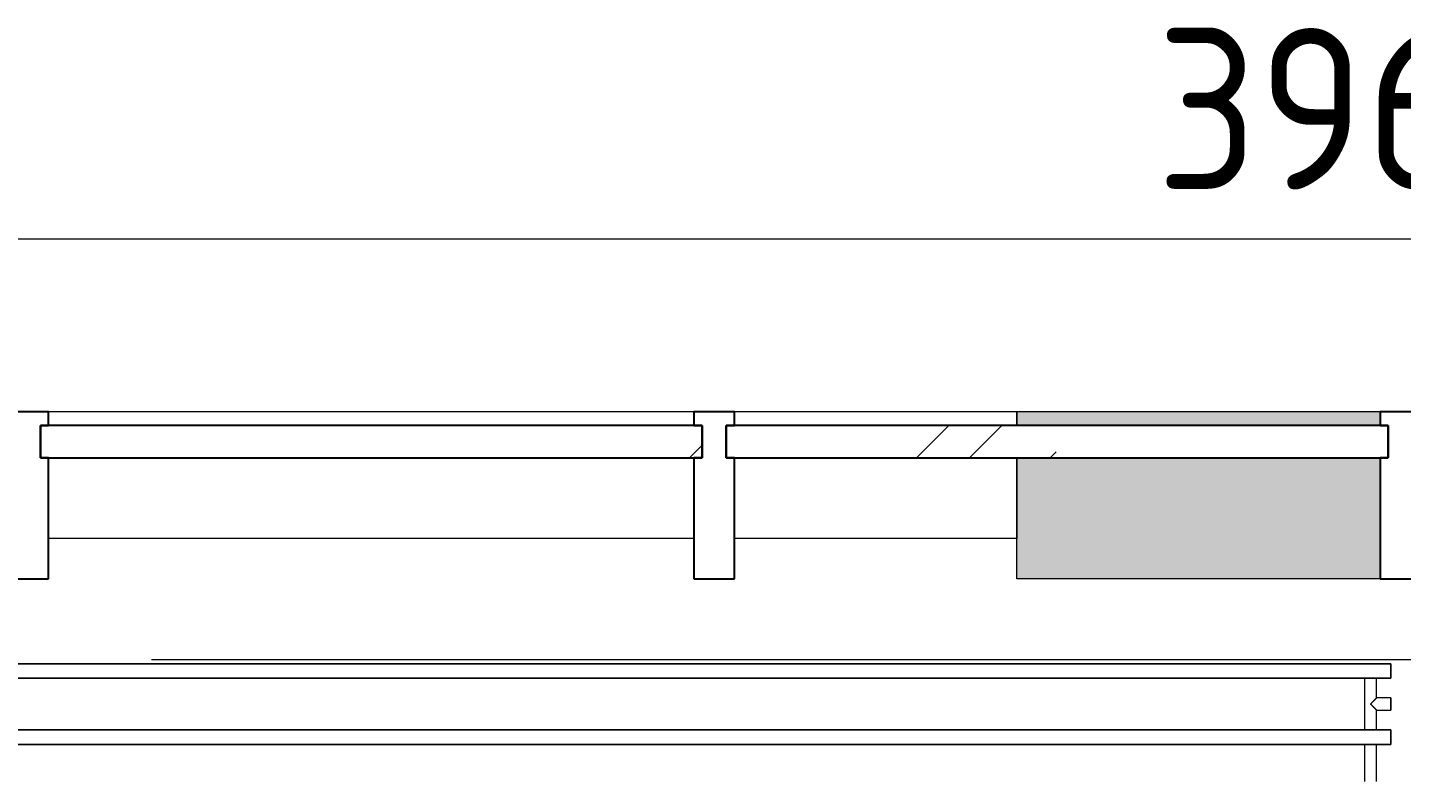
# Model space of a CAD drawing. Header units: millimetres. Extents: x -3724 to 231642, y -8553 to 29017.
# Drawn here: x 10059 to 11762, y 26849 to 27783 of the extents above; entities that cross this region are included whole.
import ezdxf

# ---------------------------------------------------------------- set-up
doc = ezdxf.new("R2010")
doc.units = ezdxf.units.MM
doc.linetypes.add('Осевая', pattern=[3175, 635, -476.25, 1587.5, -476.25])
for name, color, linetype, lineweight in [('A-ANNO-DIMS', 7, 'Continuous', 9), ('A-ANNO-DIMS-100', 7, 'Continuous', 9), ('A-GLAZ-CURT', 7, 'Continuous', 9), ('A-GLAZ-CURT-1', 7, 'Continuous', 25), ('A-GLAZ-CWMG', 7, 'Continuous', 9), ('A-GLAZ-CWMG-1', 7, 'Continuous', 25), ('Оси-2', 7, 'Осевая', 9)]:
    doc.layers.add(name, color=color, linetype=linetype, lineweight=lineweight)
doc.layers.add('M-EQPM-1', color=7, linetype='Continuous', lineweight=9, true_color=0xb2b2b2)
doc.styles.add('ISOCPEUR_1', font='isocpeur.ttf', dxfattribs={"width": 0.9, "height": 200})
doc.dimstyles.new('ISO-2_0_0_9К_Средний_округл2', dxfattribs={"dimscale": 304.8, "dimtxt": 199.196235, "dimasz": 0.492126, "dimexe": 0.393701, "dimexo": 0, "dimgap": 0, "dimtad": 1, "dimdec": 0, "dimrnd": 10, "dimzin": 0, "dimdsep": 46, "dimtxsty": 'ISOCPEUR_1', "dimblk1": 'OBLIQUE', "dimblk2": 'OBLIQUE', "dimsah": 1, "dimcen": 0.09, "dimdle": 0.393701, "dimazin": 0, "dimtfac": 1, "dimtdec": 4, "dimtix": 1, "dimtmove": 0, "dimatfit": 3, "dimfxl": 1, "dimtvp": 1, "dimtolj": 1, "dimtzin": 0, "dimarcsym": 2})

# ---------------------------------------------------------------- blocks, each defined once
blk = doc.blocks.new('Системная панель - Стекло - 40мм-V12-План расстановки мебели и оборудования 1 этажа в осях 1-12')
at = {"layer": 'A-GLAZ-CURT'}
h = blk.add_hatch(dxfattribs=at)
h.set_pattern_fill('FP_23', color=256, style=0, pattern_type=2)
h.set_pattern_definition([(45, (-10585, -27190), (-282.8427, 282.8427), [200, -600]), (45, (-10785, -27290), (-282.8427, 282.8427), [600, -200]), (45, (-10385, -27390), (-282.8427, 282.8427), [200, -600])])
h.paths.add_polyline_path([(-400, -40), (410, -40), (410, 0), (-410, 0), (-410, -40)])
at = {"layer": 'A-GLAZ-CURT-1'}
for p, q in [((410, 0), (-410, 0)), ((-410, 0), (-410, -40)), ((410, -40), (410, 0)), ((-410, -40), (410, -40))]:
    blk.add_line(p, q, dxfattribs=at)
blk = doc.blocks.new('Системная панель - Стекло - 40мм-22856068-План расстановки мебели и оборудования 1 этажа в осях 1-12')
at = {"layer": 'A-GLAZ-CURT'}
h = blk.add_hatch(dxfattribs=at)
h.set_pattern_fill('FP_24', color=256, style=0, pattern_type=2)
h.set_pattern_definition([(45, (-11435.13, -27190), (-282.8427, 282.8427), [200, -600]), (45, (-11635.13, -27290), (-282.8427, 282.8427), [600, -200]), (45, (-11235.13, -27390), (-282.8427, 282.8427), [200, -600])])
h.paths.add_polyline_path([(103.9, -40), (410.1, -40), (410.1, 0), (-410.1, 0), (-410.1, -40), (-50.1, -40)])
at = {"layer": 'A-GLAZ-CURT-1'}
for p, q in [((410.1, 0), (-410.1, 0)), ((-410.1, 0), (-410.1, -40)), ((410.1, -40), (410.1, 0)), ((-410.1, -40), (410.1, -40))]:
    blk.add_line(p, q, dxfattribs=at)
blk = doc.blocks.new('Прямоугольный импост - Импост структурный с накладкой - 160мм-20149069-План расстановки мебели и оборудования 1 этажа в осях 1-12')
at = {"layer": 'A-GLAZ-CWMG'}
for p, q in [((9185, 27307), (8385, 27307)), ((9185, 27150), (8385, 27150))]:
    blk.add_line(p, q, dxfattribs=at)
blk = doc.blocks.new('Прямоугольный импост - Импост структурный с накладкой - 160мм-23251633-План расстановки мебели и оборудования 1 этажа в осях 1-12')
at = {"layer": 'A-GLAZ-CWMG'}
for p, q in [((11285, 27307), (10935, 27307)), ((11285, 27307), (11285, 27290)), ((11285, 27250), (11285, 27150)), ((11285, 27150), (10935, 27150))]:
    blk.add_line(p, q, dxfattribs=at)
blk = doc.blocks.new('Прямоугольный импост - Импост структурный с накладкой - 190мм-23251634-План расстановки мебели и оборудования 1 этажа в осях 1-12')
at = {"layer": 'A-GLAZ-CWMG'}
for points in [[(11439.1, 27290), (11735.3, 27290), (11735.3, 27307), (11285, 27307), (11285, 27290)], [(11595.3, 27100), (11735.3, 27100), (11735.3, 27250), (11285, 27250), (11285, 27100), (11439.1, 27100)]]:
    blk.add_hatch(color=256, dxfattribs=at).paths.add_polyline_path(points)
for p, q in [((11285, 27290), (11285, 27307)), ((11735.3, 27307), (11285, 27307)), ((11285, 27100), (11285, 27250)), ((11735.3, 27100), (11285, 27100))]:
    blk.add_line(p, q, dxfattribs=at)
blk = doc.blocks.new('Прямоугольный импост - Импост структурный с накладкой - 190мм-20153693-План расстановки мебели и оборудования 1 этажа в осях 1-12')
at = {"layer": 'A-GLAZ-CWMG-1'}
for p, q in [((-25, 40), (-25, 190)), ((-25, 190), (25, 190)), ((25, 190), (25, 40)), ((-15, 40), (-25, 40)), ((-15, 0), (-15, 40)), ((15, 40), (15, 0)), ((25, 40), (15, 40)), ((-25, -17), (-25, 0)), ((-25, 0), (-15, 0)), ((15, 0), (25, 0)), ((25, 0), (25, -17)), ((25, -17), (-25, -17))]:
    blk.add_line(p, q, dxfattribs=at)
blk = doc.blocks.new('radiator_prado_classic_z_tip_30_po exemplyaru - Classic Z Тип 30-500-V126-План расстановки мебели и оборудования 1 этажа в осях 1-12')
at = {"layer": 'M-EQPM-1'}
for p, q in [((17.5, 210), (17.5, 164)), ((17.5, 210), (17.5, 164)), ((32.5, 164), (32.5, 210)), ((32.5, 164), (32.5, 210)), ((1800, 164), (0, 164)), ((0, 164), (0, 146)), ((0, 146), (0, 164)), ((0, 164), (17.5, 164)), ((32.5, 164), (17.5, 164)), ((17.5, 164), (17.8, 164)), ((32.5, 164), (17.5, 164)), ((17.5, 164), (32.5, 164)), ((17.8, 164), (19.7, 164)), ((18.5, 164), (31.5, 164)), ((19.7, 164), (26.9, 164)), ((26.9, 164), (31.5, 164)), ((31.5, 164), (32.2, 164)), ((32.2, 164), (32.5, 164)), ((32.5, 164), (1767.5, 164)), ((0, 146), (1800, 146)), ((17.5, 146), (0, 146)), ((17.5, 146), (17.5, 121.5)), ((17.5, 146), (17.5, 121.5)), ((17.5, 146), (32.5, 146)), ((17.8, 146), (17.5, 146)), ((17.5, 146), (18.5, 146)), ((32.5, 146), (17.5, 146)), ((18.5, 146), (17.8, 146)), ((19.7, 146), (18.5, 146)), ((18.5, 146), (26.9, 146)), ((31.5, 146), (18.5, 146)), ((32.2, 146), (19.7, 146)), ((26.9, 146), (30.3, 146)), ((30.3, 146), (32.2, 146)), ((32.5, 146), (32.2, 146)), ((32.2, 146), (32.5, 146)), ((32.5, 82), (32.5, 146)), ((32.5, 82), (32.5, 146)), ((1767.5, 146), (32.5, 146)), ((17.5, 121.5), (0, 121.5)), ((17.5, 121.5), (0, 121.5)), ((0, 121.5), (0, 121.2)), ((0, 106.5), (0, 121.5)), ((0, 121.2), (0, 106.8)), ((0, 121.2), (0, 120.5)), ((0, 120.5), (0, 121.2)), ((0, 121.2), (0, 121.2)), ((0, 120.5), (0, 119.3)), ((0, 119.3), (0, 120.5)), ((0, 119.3), (0, 117.8)), ((0, 117.8), (0, 119.3)), ((0, 117.8), (0, 115.9)), ((0, 115.9), (0, 117.8)), ((0, 115.9), (0, 114)), ((0, 114), (0, 115.9)), ((0, 114), (0, 112.1)), ((0, 112.1), (0, 114)), ((0, 112.1), (0, 110.2)), ((0, 110.2), (0, 112.1)), ((0, 110.2), (0, 108.7)), ((0, 108.7), (0, 110.2)), ((0, 108.7), (0, 107.5)), ((0, 106.8), (0, 108.7)), ((0, 107.5), (0, 106.8)), ((0, 106.8), (0, 106.5)), ((0, 106.8), (0, 106.8)), ((0, 106.5), (17.5, 106.5)), ((0, 106.5), (17.5, 106.5)), ((17.5, 106.5), (17.5, 82)), ((17.5, 106.5), (17.5, 82)), ((1800, 82), (0, 82)), ((0, 82), (0, 64)), ((0, 64), (0, 82)), ((0, 82), (17.5, 82)), ((32.5, 82), (17.5, 82)), ((17.5, 82), (19.7, 82)), ((32.5, 82), (17.5, 82)), ((17.5, 82), (32.5, 82)), ((18.5, 82), (31.5, 82)), ((19.7, 82), (23.1, 82)), ((23.1, 82), (25, 82)), ((25, 82), (26.9, 82)), ((26.9, 82), (32.2, 82)), ((32.2, 82), (32.5, 82)), ((32.5, 82), (1767.5, 82)), ((1800, 64), (0, 64)), ((0, 64), (1800, 64))]:
    blk.add_line(p, q, dxfattribs=at)
for points, knots in [([(17.8, 121.2), (17.7, 121.3), (17.7, 121.3), (17.5, 121.5), (17.5, 121.5), (17.5, 121.5)], [0.8571429, 0.8571429, 0.8571429, 0.8571429, 0.8928571, 0.9285714, 1, 1, 1, 1]), ([(17.5, 121.5), (17.5, 121.5), (17.5, 121.5), (17.7, 121.3), (17.7, 121.3), (17.8, 121.2)], [0, 0, 0, 0, 0.0714286, 0.1071429, 0.1428571, 0.1428571, 0.1428571, 0.1428571]), ([(17.5, 121.5), (17.5, 121.5), (17.5, 121.5), (17.7, 121.3), (17.7, 121.3), (17.8, 121.2)], [0, 0, 0, 0, 0.0714286, 0.1071429, 0.1428571, 0.1428571, 0.1428571, 0.1428571]), ([(25, 114), (24.5, 114.5), (23.6, 115.4), (22.4, 116.6), (21.6, 117.4), (21.1, 117.9), (20.8, 118.2), (20.5, 118.5), (20.2, 118.8), (19.8, 119.1), (19.6, 119.4), (19.3, 119.7), (19, 120), (18.7, 120.3), (18.5, 120.5), (18.3, 120.7), (18.1, 120.9), (17.9, 121.1), (17.8, 121.2), (17.7, 121.3), (17.5, 121.5), (17.5, 121.5), (17.5, 121.5)], [0, 0, 0, 0, 0.142857, 0.285714, 0.357143, 0.392857, 0.428571, 0.464286, 0.5, 0.535714, 0.571429, 0.607143, 0.642857, 0.678571, 0.714286, 0.75, 0.785714, 0.821429, 0.857143, 0.892857, 0.928571, 1, 1, 1, 1]), ([(17.8, 121.2), (17.8, 121.2), (17.9, 121.1), (18.1, 120.9), (18.3, 120.7), (18.5, 120.5), (18.7, 120.3), (19, 120), (19.3, 119.7), (19.6, 119.4), (19.8, 119.1), (20.3, 118.7), (20.6, 118.4), (20.8, 118.2)], [0.1428571, 0.1428571, 0.1428571, 0.1428571, 0.1785714, 0.2142857, 0.25, 0.2857143, 0.3214286, 0.3571429, 0.3928571, 0.4285714, 0.4642857, 0.5, 0.5714286, 0.5714286, 0.5714286, 0.5714286]), ([(19.6, 119.4), (19.7, 119.3), (19.9, 119.2), (20.3, 118.7), (20.6, 118.4), (20.8, 118.2)], [0.4285714, 0.4285714, 0.4285714, 0.4285714, 0.4642857, 0.5, 0.5714286, 0.5714286, 0.5714286, 0.5714286]), ([(17.5, 106.5), (17.5, 106.5), (17.5, 106.5), (17.7, 106.7), (17.8, 106.8), (17.9, 106.9), (18.1, 107.1), (18.3, 107.3), (18.5, 107.5), (18.7, 107.7), (19, 108), (19.3, 108.3), (19.6, 108.6), (19.8, 108.9), (20.3, 109.3), (20.7, 109.7), (21.1, 110.1), (21.6, 110.6), (22.4, 111.4), (23.6, 112.6), (24.5, 113.5), (25, 114)], [0, 0, 0, 0, 0.071429, 0.107143, 0.142857, 0.178571, 0.214286, 0.25, 0.285714, 0.321429, 0.357143, 0.392857, 0.428571, 0.464286, 0.5, 0.571429, 0.607143, 0.642857, 0.714286, 0.857143, 1, 1, 1, 1]), ([(17.5, 106.5), (17.5, 106.5), (17.5, 106.5), (17.7, 106.7), (17.7, 106.7), (17.8, 106.8)], [0, 0, 0, 0, 0.0714286, 0.1071429, 0.1428571, 0.1428571, 0.1428571, 0.1428571]), ([(17.8, 106.8), (17.7, 106.7), (17.7, 106.7), (17.5, 106.5), (17.5, 106.5), (17.5, 106.5)], [0.8571429, 0.8571429, 0.8571429, 0.8571429, 0.8928571, 0.9285714, 1, 1, 1, 1]), ([(17.8, 106.8), (17.7, 106.7), (17.7, 106.7), (17.5, 106.5), (17.5, 106.5), (17.5, 106.5)], [0.8571429, 0.8571429, 0.8571429, 0.8571429, 0.8928571, 0.9285714, 1, 1, 1, 1]), ([(17.8, 106.8), (17.8, 106.8), (17.9, 106.9), (18.1, 107.1), (18.3, 107.3), (18.5, 107.5), (18.7, 107.7), (19, 108), (19.3, 108.3), (19.6, 108.6), (19.9, 108.8), (20.3, 109.3), (20.6, 109.6), (20.8, 109.8)], [0.1428571, 0.1428571, 0.1428571, 0.1428571, 0.1785714, 0.2142857, 0.25, 0.2857143, 0.3214286, 0.3571429, 0.3928571, 0.4285714, 0.4642857, 0.5, 0.5714286, 0.5714286, 0.5714286, 0.5714286]), ([(22.1, 116.9), (21.9, 117.1), (21.6, 117.4), (21.1, 117.9), (20.9, 118.1), (20.8, 118.2)], [0.2857143, 0.2857143, 0.2857143, 0.2857143, 0.3571429, 0.3928571, 0.4285714, 0.4285714, 0.4285714, 0.4285714]), ([(20.8, 118.2), (20.9, 118.1), (21.1, 117.9), (21.6, 117.4), (21.9, 117.1), (22.1, 116.9)], [0.5714286, 0.5714286, 0.5714286, 0.5714286, 0.6071429, 0.6428571, 0.7142857, 0.7142857, 0.7142857, 0.7142857]), ([(20.8, 118.2), (20.9, 118.1), (21.1, 117.9), (21.6, 117.4), (22.4, 116.6), (23.1, 115.9), (23.6, 115.4)], [0.5714286, 0.5714286, 0.5714286, 0.5714286, 0.6071429, 0.6428571, 0.7142857, 0.8571429, 0.8571429, 0.8571429, 0.8571429]), ([(20.8, 109.8), (20.9, 109.9), (21.1, 110.1), (21.6, 110.6), (21.9, 110.9), (22.1, 111.1)], [0.5714286, 0.5714286, 0.5714286, 0.5714286, 0.6071429, 0.6428571, 0.7142857, 0.7142857, 0.7142857, 0.7142857]), ([(22.1, 111.1), (21.9, 110.9), (21.6, 110.6), (21.1, 110.1), (20.9, 109.9), (20.8, 109.8)], [0.2857143, 0.2857143, 0.2857143, 0.2857143, 0.3571429, 0.3928571, 0.4285714, 0.4285714, 0.4285714, 0.4285714]), ([(22.1, 111.1), (21.9, 110.9), (21.6, 110.6), (21.1, 110.1), (20.9, 109.9), (20.8, 109.8)], [0.2857143, 0.2857143, 0.2857143, 0.2857143, 0.3571429, 0.3928571, 0.4285714, 0.4285714, 0.4285714, 0.4285714])]:
    blk.add_open_spline(points, degree=3, knots=knots, dxfattribs=at)
for points in [[(20.8, 118.2), (20.7, 118.3), (20.5, 118.5), (20.2, 118.8), (19.9, 119.2), (19.6, 119.4), (19.3, 119.7), (19, 120), (18.7, 120.3), (18.5, 120.5), (18.3, 120.7), (18.1, 120.9), (17.9, 121.1), (17.8, 121.2), (17.8, 121.2)], [(17.8, 121.2), (17.8, 121.2), (17.9, 121.1), (18.1, 120.9), (18.3, 120.7), (18.5, 120.5), (18.7, 120.3), (19, 120), (19.3, 119.7), (19.5, 119.5), (19.6, 119.4)], [(18.5, 107.5), (18.4, 107.4), (18.3, 107.3), (18.1, 107.1), (17.9, 106.9), (17.8, 106.8), (17.8, 106.8)], [(18.5, 107.5), (18.4, 107.4), (18.3, 107.3), (18.1, 107.1), (17.9, 106.9), (17.8, 106.8), (17.8, 106.8)], [(20.8, 109.8), (20.7, 109.7), (20.5, 109.5), (20.2, 109.2), (19.9, 108.8), (19.6, 108.6), (19.3, 108.3), (19, 108), (18.7, 107.7), (18.6, 107.6), (18.5, 107.5)], [(20.8, 109.8), (20.7, 109.7), (20.5, 109.5), (20.2, 109.2), (19.8, 108.9), (19.6, 108.6), (19.3, 108.3), (19, 108), (18.7, 107.7), (18.6, 107.6), (18.5, 107.5)], [(23.6, 115.4), (23.1, 115.9), (22.6, 116.4), (22.1, 116.9)], [(22.1, 116.9), (22.6, 116.4), (23.1, 115.9), (23.6, 115.4)], [(25, 114), (24.5, 113.5), (23.6, 112.6), (22.6, 111.6), (22.1, 111.1)], [(22.1, 111.1), (22.6, 111.6), (23.1, 112.1), (23.6, 112.6)], [(23.6, 112.6), (23.1, 112.1), (22.6, 111.6), (22.1, 111.1)], [(25, 114), (24.5, 114.5), (24, 115), (23.6, 115.4)], [(23.6, 115.4), (24, 115), (24.5, 114.5), (25, 114)], [(23.6, 115.4), (24, 115), (24.5, 114.5), (25, 114)], [(23.6, 112.6), (24, 113), (24.5, 113.5), (25, 114)], [(25, 114), (24.5, 113.5), (24, 113), (23.6, 112.6)]]:
    blk.add_open_spline(points, degree=3, dxfattribs=at)
blk = doc.blocks.new('DIMBLOCK109-План расстановки мебели и оборудования 1 этажа в осях 1-12')
at = {"layer": 'A-ANNO-DIMS-100'}
for p, q in [((9731, 27182), (9731, 27641.1)), ((13690, 27100), (13690, 27641.1)), ((9611, 27521.1), (13810, 27521.1)), ((9731, 27521.1), (9731, 27182)), ((13690, 27521.1), (13690, 27100))]:
    blk.add_line(p, q, dxfattribs=at)
at = {"layer": 'A-ANNO-DIMS-100', "lineweight": 20}
for p, q in [((9731, 27521.1), (9806, 27596.1)), ((13690, 27521.1), (13765, 27596.1)), ((9731, 27521.1), (9656, 27446.1)), ((13690, 27521.1), (13615, 27446.1))]:
    blk.add_line(p, q, dxfattribs=at)
at = {"layer": 'A-ANNO-DIMS-100', "color": 0, "insert": (11457.7, 27782.4), "char_height": 200, "width": 606.782, "attachment_point": 1, "line_spacing_factor": 1.149209, "style": 'ISOCPEUR_1'}
blk.add_mtext('3960', dxfattribs=at)
blk = doc.blocks.new('_Oblique')
at = {"color": 0, "linetype": 'ByBlock', "lineweight": -2}
blk.add_line((-0.5, -0.5), (0.5, 0.5), dxfattribs=at)

msp = doc.modelspace()

# ---------------------------------------------------------------- linework, layer by layer
at = {"layer": 'Оси-2'}
msp.add_line((-423.7, 27000), (31290.5, 27000), dxfattribs=at)

# ---------------------------------------------------------------- block references
at = {"layer": 'A-GLAZ-CURT'}
for name, p in [('Системная панель - Стекло - 40мм-V12-План расстановки мебели и оборудования 1 этажа в осях 1-12', (10485, 27290)), ('Системная панель - Стекло - 40мм-22856068-План расстановки мебели и оборудования 1 этажа в осях 1-12', (11335.1, 27290))]:
    msp.add_blockref(name, p, dxfattribs=at)
at = {"layer": 'A-GLAZ-CWMG', "extrusion": (0, 0, -1), "rotation": 180}
for p in [(-10060, 27290), (-10910, 27290), (-11760.3, 27290)]:
    msp.add_blockref('Прямоугольный импост - Импост структурный с накладкой - 190мм-20153693-План расстановки мебели и оборудования 1 этажа в осях 1-12', p, dxfattribs=at)
at = {"layer": 'A-GLAZ-CWMG'}
for name, p in [('Прямоугольный импост - Импост структурный с накладкой - 160мм-20149069-План расстановки мебели и оборудования 1 этажа в осях 1-12', (1700, 0)), ('Прямоугольный импост - Импост структурный с накладкой - 160мм-23251633-План расстановки мебели и оборудования 1 этажа в осях 1-12', (0, 0)), ('Прямоугольный импост - Импост структурный с накладкой - 190мм-23251634-План расстановки мебели и оборудования 1 этажа в осях 1-12', (0, 0))]:
    msp.add_blockref(name, p, dxfattribs=at)
at = {"layer": 'M-EQPM-1', "rotation": 180}
msp.add_blockref('radiator_prado_classic_z_tip_30_po exemplyaru - Classic Z Тип 30-500-V126-План расстановки мебели и оборудования 1 этажа в осях 1-12', (11748.5, 27058.8), dxfattribs=at)

# ---------------------------------------------------------------- dimensions: what is measured, and where the dimension line sits
at = {"layer": 'A-ANNO-DIMS'}
dim = msp.add_linear_dim(base=(13690, 27521.1), p1=(9731, 27182), p2=(13690, 27100), dimstyle='ISO-2_0_0_9К_Средний_округл2', override={"dimpost": '<>', "dimfxl": 3959.849088}, dxfattribs=at)
dim.commit()
dim.dimension.update_dxf_attribs({"geometry": 'DIMBLOCK109-План расстановки мебели и оборудования 1 этажа в осях 1-12', "text_midpoint": (11710.5, 27621.1)})

doc.saveas('drawing.dxf')
